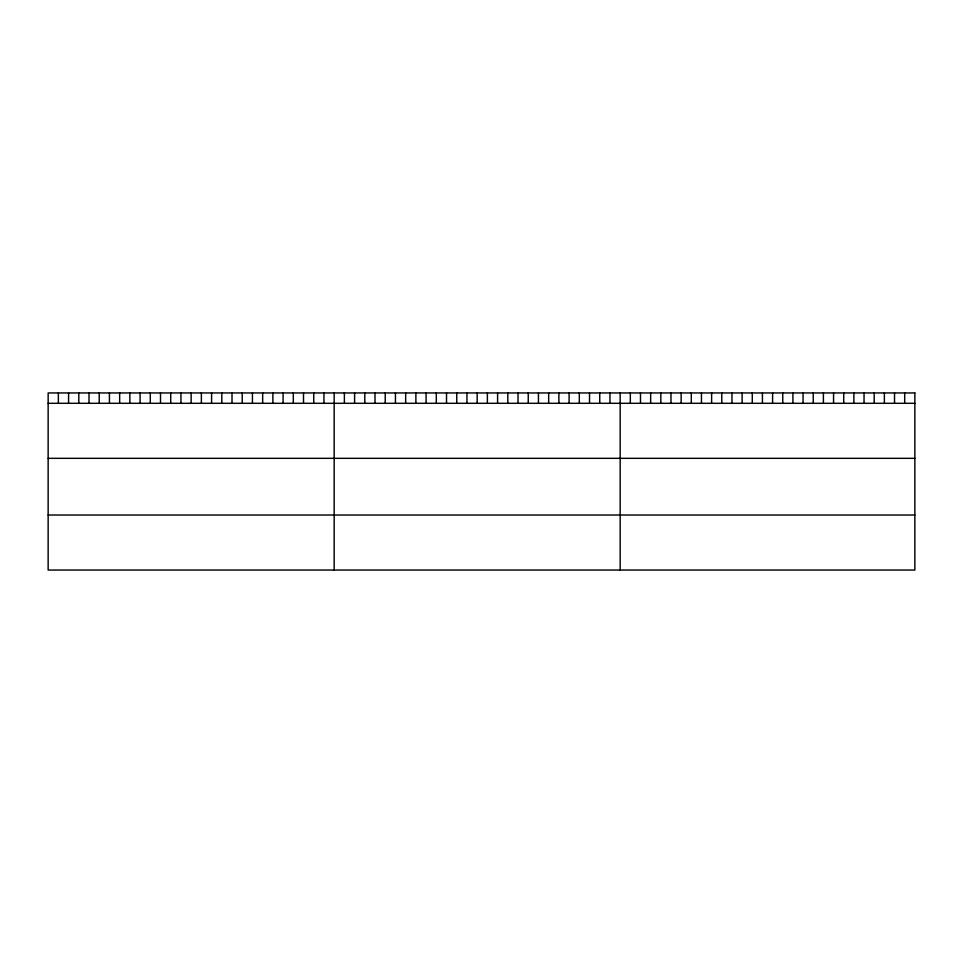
<?xml version="1.0" encoding="UTF-8"?>
<svg xmlns="http://www.w3.org/2000/svg" width="963" height="963" viewBox="0 0 963 963"><rect width="100%" height="100%" fill="white"/><g stroke="black" fill="none" stroke-linecap="round" stroke-linejoin="round"><path stroke-width="1.44" d="M48.15 403.304L914.85 403.304M48.15 458.328L914.85 458.328M48.15 515.024L914.85 515.024M904.69 392.952L904.69 403.304M894.531 392.952L894.531 403.304M884.371 392.952L884.371 403.304M874.199 392.952L874.199 403.304M864.04 392.952L864.04 403.304M853.88 392.952L853.88 403.304M843.72 392.952L843.72 403.304M833.561 392.952L833.561 403.304M823.401 392.952L823.401 403.304M813.241 392.952L813.241 403.304M803.07 392.952L803.07 403.304M792.91 392.952L792.91 403.304M782.75 392.952L782.75 403.304M772.591 392.952L772.591 403.304M762.431 392.952L762.431 403.304M752.272 392.952L752.272 403.304M742.112 392.952L742.112 403.304M731.952 392.952L731.952 403.304M721.781 392.952L721.781 403.304M711.621 392.952L711.621 403.304M701.461 392.952L701.461 403.304M691.302 392.952L691.302 403.304M681.142 392.952L681.142 403.304M670.982 392.952L670.982 403.304M660.823 392.952L660.823 403.304M650.651 392.952L650.651 403.304M640.491 392.952L640.491 403.304M630.332 392.952L630.332 403.304M620.172 392.952L620.172 570.048M609.952 392.952L609.952 403.304M599.744 392.952L599.744 403.304M589.525 392.952L589.525 403.304M579.317 392.952L579.317 403.304M569.097 392.952L569.097 403.304M558.889 392.952L558.889 403.304M548.669 392.952L548.669 403.304M538.449 392.952L538.449 403.304M528.242 392.952L528.242 403.304M518.022 392.952L518.022 403.304M507.814 392.952L507.814 403.304M497.594 392.952L497.594 403.304M487.386 392.952L487.386 403.304M477.166 392.952L477.166 403.304M466.947 392.952L466.947 403.304M456.739 392.952L456.739 403.304M446.519 392.952L446.519 403.304M436.311 392.952L436.311 403.304M426.091 392.952L426.091 403.304M415.884 392.952L415.884 403.304M405.664 392.952L405.664 403.304M395.444 392.952L395.444 403.304M385.236 392.952L385.236 403.304M375.016 392.952L375.016 403.304M364.808 392.952L364.808 403.304M354.589 392.952L354.589 403.304M344.381 392.952L344.381 403.304M334.161 392.952L334.161 570.048M323.941 392.952L323.941 403.304M313.733 392.952L313.733 403.304M303.514 392.952L303.514 403.304M293.306 392.952L293.306 403.304M283.086 392.952L283.086 403.304M272.878 392.952L272.878 403.304M262.658 392.952L262.658 403.304M252.438 392.952L252.438 403.304M242.231 392.952L242.231 403.304M232.011 392.952L232.011 403.304M221.803 392.952L221.803 403.304M211.583 392.952L211.583 403.304M201.375 392.952L201.375 403.304M191.156 392.952L191.156 403.304M180.936 392.952L180.936 403.304M170.728 392.952L170.728 403.304M160.508 392.952L160.508 403.304M150.3 392.952L150.3 403.304M140.08 392.952L140.08 403.304M129.873 392.952L129.873 403.304M119.653 392.952L119.653 403.304M109.433 392.952L109.433 403.304M99.225 392.952L99.225 403.304M89.005 392.952L89.005 403.304M78.797 392.952L78.797 403.304M68.578 392.952L68.578 403.304M58.37 392.952L58.37 403.304M914.85 392.952L48.15 392.952L48.15 570.048L914.85 570.048L914.85 392.952"/></g></svg>
